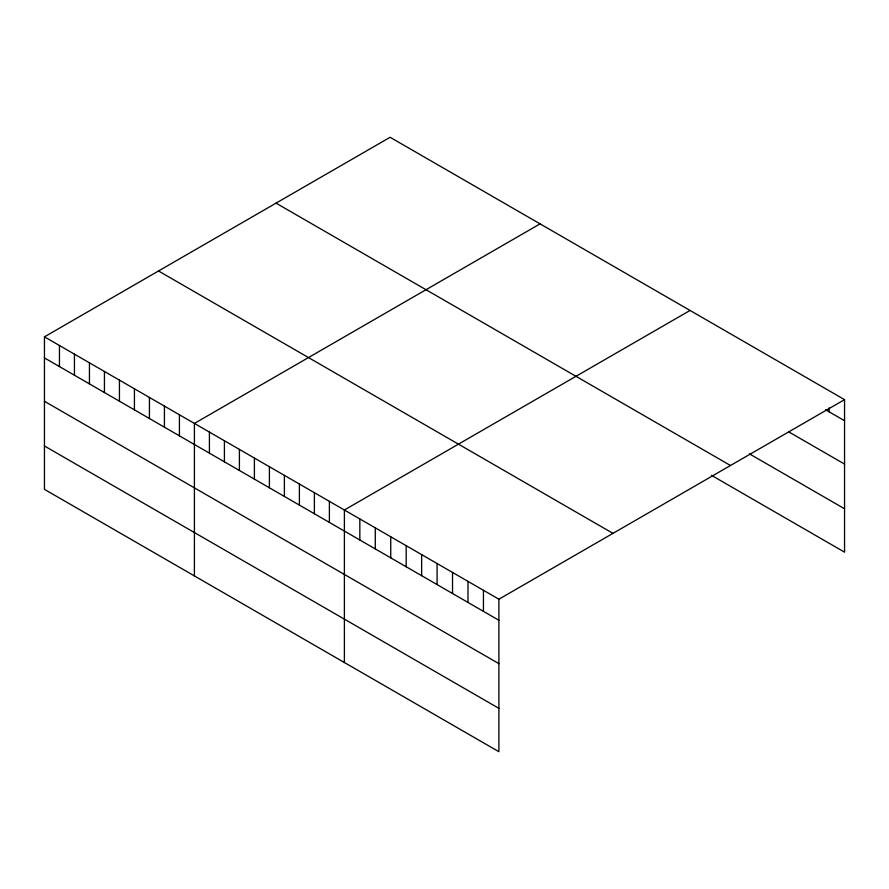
<?xml version="1.0" encoding="UTF-8"?>
<svg xmlns="http://www.w3.org/2000/svg" width="889" height="889" viewBox="0 0 889 889"><rect width="100%" height="100%" fill="white"/><g stroke="black" fill="none" stroke-linecap="round" stroke-linejoin="round"><path stroke-width="1.33" d="M44.45 336.842L498.896 599.219L498.896 751.716L44.45 489.35L44.45 336.842L390.104 137.284L844.55 399.65L844.55 552.158L711.433 475.304M540.079 223.861L194.413 423.431L194.413 575.928M690.042 310.45L344.387 510.008L344.387 662.516M498.896 599.219L844.55 399.65M825.537 409.74L844.55 420.719M788.687 431.843L844.55 464.091M749.471 453.879L844.55 508.775M276.046 203.137L730.48 465.503M158.52 270.989L612.954 533.356M44.45 357.911L498.896 620.278M44.45 401.283L498.896 663.65M44.45 445.978L498.896 708.344M829.104 407.851L829.104 411.796M483.438 590.296L483.438 611.354M467.992 581.373L467.992 602.442M452.534 572.449L452.534 593.519M437.088 563.537L437.088 584.595M421.642 554.614L421.642 575.672M406.184 545.69L406.184 566.76M390.738 536.767L390.738 557.836M375.28 527.855L375.28 548.913M359.834 518.932L359.834 539.99M329.386 501.352L329.386 522.41M314.384 492.695L314.384 513.753M299.393 484.038L299.393 505.096M284.391 475.382L284.391 496.44M269.4 466.714L269.4 487.783M254.398 458.057L254.398 479.127M239.408 449.401L239.408 470.47M224.406 440.744L224.406 461.802M209.415 432.087L209.415 453.146M179.422 414.774L179.422 435.832M164.421 406.106L164.421 427.176M149.43 397.45L149.43 418.519M134.428 388.793L134.428 409.862M119.437 380.136L119.437 401.195M104.435 371.48L104.435 392.538M89.445 362.823L89.445 383.881M74.443 354.166L74.443 375.225M59.452 345.499L59.452 366.568"/></g></svg>
